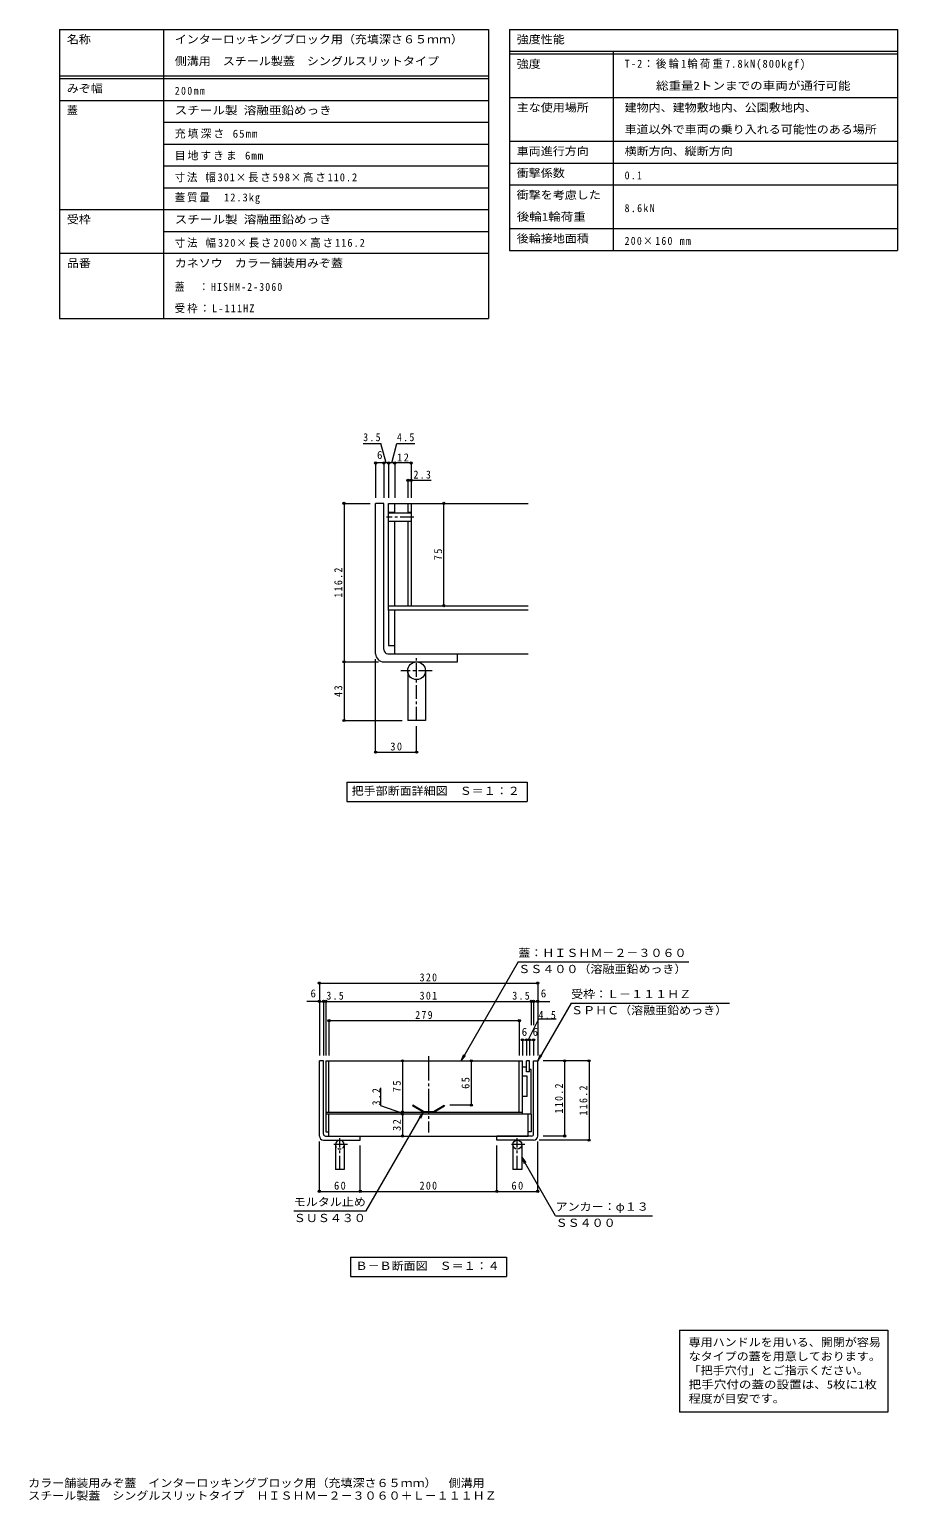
# Model space of a CAD drawing. Units: millimetres, scale not verified, with parts at other scales. Extents: x -1310 to 1549, y -1090 to 1067.
# Drawn here: x 277 to 1549, y -1090 to 1067 of the extents above; entities that cross this region are included whole.
import ezdxf
from ezdxf.enums import TextEntityAlignment as Align

# ---------------------------------------------------------------- set-up
doc = ezdxf.new("R2010")
doc.units = ezdxf.units.MM
doc.header["$LTSCALE"] = 4
doc.header["$PDMODE"] = 32
doc.header["$PDSIZE"] = 3.2
for name, pattern in [('CHAIN1', [8, 5, -1, 1, -1]), ('CHAIN2', [12, 9, -1, 1, -1]), ('DASHED1', [1.8, 1.2, -0.6])]:
    doc.linetypes.add(name, pattern=pattern)
for name, color, linetype, lineweight in [('4-0', 4, 'Continuous', 9), ('4-1', 2, 'Continuous', 9), ('4-2', 7, 'Continuous', 9), ('4-4', 7, 'Continuous', 9), ('4-5', 7, 'Continuous', 9), ('4-9', 5, 'Continuous', 5), ('4-A', 4, 'DASHED1', 9), ('D-1', 2, 'Continuous', 9), ('D-2', 3, 'Continuous', 9), ('D-4', 7, 'Continuous', 9), ('D-5', 7, 'Continuous', 9), ('D-9', 5, 'Continuous', 5), ('D-A', 4, 'Continuous', 9), ('F-5_F-5ﾚｲﾔ', 2, 'Continuous', 9), ('F-F_F-Fﾚｲﾔ', 7, 'Continuous', 9)]:
    doc.layers.add(name, color=color, linetype=linetype, lineweight=lineweight)
doc.styles.add('ＭＳ ゴシック', font='')
doc.styles.get('ＭＳ ゴシック').set_extended_font_data('MS Gothic')

msp = doc.modelspace()

# ---------------------------------------------------------------- linework, layer by layer
at = {"layer": '4-0', "color": 7, "linetype": 'CHAIN2'}
msp.add_line((862.035, -438.433), (862.035, -550.652), dxfattribs=at)
at = {"layer": '4-1'}
for p, q in [((708.035, -445.513), (702.035, -445.513)), ((702.035, -555.713), (702.035, -445.513)), ((708.035, -552.713), (708.035, -445.513)), ((1016.035, -445.513), (1022.035, -445.513)), ((1016.035, -552.713), (1016.035, -445.513)), ((1022.035, -555.713), (1022.035, -445.513)), ((711.035, -555.713), (762.035, -555.713)), ((762.035, -561.713), (762.035, -555.713)), ((962.035, -561.713), (962.035, -555.713)), ((1013.035, -555.713), (962.035, -555.713)), ((708.035, -561.713), (762.035, -561.713)), ((1016.035, -561.713), (962.035, -561.713))]:
    msp.add_line(p, q, dxfattribs=at)
for centre, radius, start, end in [((708.035, -555.713), 6, 180, 270), ((711.035, -552.713), 3, 180, 270), ((1013.035, -552.713), 3, 270, 0), ((1016.035, -555.713), 6, 270, 0)]:
    msp.add_arc(centre, radius, start, end, dxfattribs=at)
at = {"layer": '4-2'}
for p, q in [((711.535, -445.512), (999.535, -445.512)), ((711.535, -445.512), (711.535, -523.713)), ((716.035, -520.513), (716.035, -445.512)), ((995.035, -520.513), (995.035, -445.512)), ((999.535, -523.713), (999.535, -445.512)), ((1010.036, -445.512), (1005.536, -445.512)), ((1005.536, -461.512), (1005.536, -445.512)), ((1010.036, -461.512), (1010.036, -445.512)), ((1005.536, -454.512), (999.535, -454.512)), ((1006.535, -467.713), (999.535, -467.713)), ((1010.036, -461.512), (1005.536, -461.512)), ((1006.535, -497.713), (1006.535, -467.713)), ((1012.536, -458.012), (1010.036, -458.012)), ((1012.536, -523.713), (1012.536, -458.012)), ((1006.535, -497.713), (999.535, -497.713)), ((711.535, -520.513), (999.535, -520.513)), ((1012.536, -523.713), (711.535, -523.713))]:
    msp.add_line(p, q, dxfattribs=at)
at = {"layer": '4-2', "color": 3}
for p, q in [((854.267, -520.513), (838.447, -511.379)), ((869.535, -519.513), (885.124, -510.513)), ((869.803, -520.513), (885.624, -511.379)), ((885.124, -510.513), (885.624, -511.379)), ((854.267, -520.513), (869.803, -520.513)), ((854.535, -519.513), (869.535, -519.513))]:
    msp.add_line(p, q, dxfattribs=at)
msp.add_lwpolyline([(854.535, -519.513), (838.947, -510.513), (838.447, -511.379)], dxfattribs=at)
at = {"layer": '4-4'}
for p, q in [((702.035, -330.292), (702.035, -437.513)), ((702.035, -331.492), (1022.035, -331.492)), ((1022.035, -330.292), (1022.035, -437.513)), ((702.035, -358.318), (683.605, -358.318)), ((702.035, -358.318), (708.035, -358.318)), ((708.035, -357.118), (708.035, -437.513)), ((708.035, -358.318), (711.535, -358.318)), ((711.535, -357.118), (711.535, -437.512)), ((711.535, -358.318), (1012.536, -358.318)), ((1012.536, -357.118), (1012.536, -393.371)), ((1012.536, -358.318), (1016.035, -358.318)), ((1016.035, -357.118), (1016.035, -393.371)), ((1016.035, -358.318), (1022.035, -358.318)), ((1022.035, -358.318), (1039.867, -358.318)), ((716.035, -385.332), (716.035, -437.512)), ((716.035, -386.532), (995.035, -386.532)), ((995.035, -385.332), (995.035, -437.512)), ((999.535, -413.546), (999.535, -437.512)), ((999.535, -414.746), (1005.536, -414.746)), ((1005.536, -413.546), (1005.536, -437.512)), ((1005.536, -414.746), (1010.036, -414.746)), ((1010.036, -413.546), (1010.036, -437.512)), ((1010.036, -414.746), (1016.035, -414.746)), ((1016.035, -413.546), (1016.035, -437.513)), ((823.904, -445.512), (823.904, -520.513)), ((924.604, -445.512), (924.604, -510.513)), ((1098.494, -445.513), (1030.035, -445.513)), ((1061.456, -445.513), (1061.456, -555.713)), ((1097.294, -445.513), (1097.294, -561.713)), ((925.804, -510.513), (893.124, -510.513)), ((823.904, -520.513), (823.904, -523.713)), ((823.904, -523.713), (823.904, -555.713)), ((1062.656, -555.713), (1030.035, -555.713)), ((702.035, -637.992), (702.035, -563.713)), ((762.035, -637.992), (762.035, -569.713)), ((962.035, -637.992), (962.035, -569.713)), ((1022.035, -637.992), (1022.035, -563.713)), ((1098.494, -561.713), (1024.035, -561.713)), ((702.035, -636.792), (762.035, -636.792)), ((762.035, -636.792), (962.035, -636.792)), ((962.035, -636.792), (1022.035, -636.792))]:
    msp.add_line(p, q, dxfattribs=at)
for points in [[(1049.102, -384.205), (1023.102, -384.205), (1007.786, -414.746)], [(791.487, -484.82), (791.487, -510.82), (823.904, -522.113)]]:
    msp.add_lwpolyline(points, dxfattribs=at)
for p in [(702.035, -331.492), (1022.035, -331.492), (702.035, -358.318), (708.035, -358.318), (711.535, -358.318), (1012.536, -358.318), (1016.035, -358.318), (1022.035, -358.318), (716.035, -386.532), (995.035, -386.532), (999.535, -414.746), (1005.536, -414.746), (1010.036, -414.746), (1016.035, -414.746), (823.904, -445.512), (924.604, -445.512), (1061.456, -445.513), (1097.294, -445.513), (924.604, -510.513), (823.904, -520.513), (823.904, -523.713), (823.904, -555.713), (1061.456, -555.713), (1097.294, -561.713), (702.035, -636.792), (762.035, -636.792), (962.035, -636.792), (1022.035, -636.792)]:
    msp.add_point(p, dxfattribs=at)
at = {"layer": '4-5'}
for p, q in [((993.6, -300.495), (1243.6, -300.495)), ((1070.876, -360.918), (1022.035, -445.513)), ((1070.876, -360.918), (1302.876, -360.918)), ((909.874, -445.512), (915.962, -437.578)), ((1022.035, -445.513), (1025.862, -436.274)), ((1022.035, -445.513), (1028.123, -437.579)), ((854.267, -520.513), (848.18, -528.446)), ((998.535, -586.463), (1002.362, -595.701)), ((998.535, -586.463), (1004.623, -594.396)), ((1048.226, -672.529), (998.535, -586.463)), ((664.542, -665.529), (770.542, -665.529)), ((1048.226, -672.529), (1190.226, -672.529)), ((747.835, -733.398), (976.235, -733.398)), ((747.835, -733.398), (747.835, -761.398)), ((976.235, -733.398), (976.235, -761.398)), ((747.835, -761.398), (976.235, -761.398))]:
    msp.add_line(p, q, dxfattribs=at)
for points in [[(993.6, -300.495), (909.874, -445.512), (913.701, -436.273)], [(770.542, -665.529), (854.267, -520.513), (850.441, -529.751)]]:
    msp.add_lwpolyline(points, dxfattribs=at)
at = {"layer": '4-9'}
for p, q in [((1012.536, -523.713), (711.535, -523.713)), ((711.535, -523.713), (711.535, -549.713)), ((716.035, -555.713), (716.035, -523.713)), ((1008.035, -555.713), (1008.035, -523.713)), ((1012.536, -523.713), (1012.536, -549.713)), ((711.535, -549.713), (716.035, -549.713)), ((716.035, -555.713), (1008.035, -555.713)), ((1012.536, -549.713), (1008.035, -549.713))]:
    msp.add_line(p, q, dxfattribs=at)
at = {"layer": '4-A', "linetype": 'CHAIN1'}
for p, q in [((732.035, -604.713), (732.035, -559.042)), ((992.035, -604.713), (992.035, -559.042)), ((743.362, -568.213), (720.378, -568.213)), ((1003.362, -568.213), (980.378, -568.213))]:
    msp.add_line(p, q, dxfattribs=at)
at = {"layer": '4-A', "linetype": 'Continuous'}
for p, q in [((725.535, -568.213), (725.535, -604.713)), ((985.535, -568.213), (985.535, -604.713))]:
    msp.add_line(p, q, dxfattribs=at)
for points in [[(738.535, -568.213), (738.535, -604.713), (725.535, -604.713)], [(998.535, -568.213), (998.535, -604.713), (985.535, -604.713)]]:
    msp.add_lwpolyline(points, dxfattribs=at)
msp.add_circle((992.035, -568.213), 6.5, dxfattribs=at)
msp.add_arc((732.035, -568.213), 6.5, 0, 180, dxfattribs=at)
at = {"layer": '4-A'}
msp.add_arc((732.035, -568.213), 6.5, 180, 0, dxfattribs=at)
at = {"layer": 'D-1'}
for p, q in [((796.521, 371.776), (784.521, 371.776)), ((784.521, 151.376), (784.521, 371.776)), ((796.521, 157.376), (796.521, 371.776)), ((802.521, 151.376), (904.521, 151.376)), ((904.521, 139.376), (904.521, 151.376)), ((796.521, 139.376), (904.521, 139.376))]:
    msp.add_line(p, q, dxfattribs=at)
for centre, radius in [((796.521, 151.376), 12), ((802.521, 157.376), 6)]:
    msp.add_arc(centre, radius, 180, 270, dxfattribs=at)
at = {"layer": 'D-2', "color": 7}
for p, q in [((803.521, 371.777), (1008.082, 371.777)), ((803.521, 215.376), (803.521, 371.777)), ((812.521, 357.777), (812.521, 371.777)), ((812.521, 221.776), (812.521, 345.777)), ((803.521, 221.776), (1008.082, 221.776))]:
    msp.add_line(p, q, dxfattribs=at)
at = {"layer": 'D-2', "color": 4}
for p, q in [((831.921, 371.777), (831.921, 357.777)), ((836.521, 371.777), (836.521, 221.778)), ((831.921, 345.777), (831.921, 221.778))]:
    msp.add_line(p, q, dxfattribs=at)
at = {"layer": 'D-2', "linetype": 'CHAIN1'}
msp.add_line((840.497, 351.777), (800.594, 351.777), dxfattribs=at)
at = {"layer": 'D-2'}
for p, q in [((812.521, 358.277), (803.521, 358.277)), ((803.521, 357.777), (836.521, 357.777)), ((803.521, 345.777), (836.521, 345.777)), ((812.521, 345.277), (803.521, 345.277)), ((836.521, 358.277), (831.921, 358.277)), ((836.521, 345.277), (831.921, 345.277))]:
    msp.add_line(p, q, dxfattribs=at)
at = {"layer": 'D-4'}
for p, q in [((766.298, 459.763), (792.298, 459.763)), ((800.021, 430.941), (792.298, 459.763)), ((808.021, 430.941), (815.744, 459.763)), ((815.744, 459.763), (841.744, 459.763)), ((784.521, 432.141), (784.521, 379.776)), ((796.521, 432.141), (796.521, 379.776)), ((803.521, 432.141), (803.521, 379.777)), ((812.521, 432.141), (812.521, 379.777)), ((836.521, 432.141), (836.521, 379.777)), ((796.521, 430.941), (784.521, 430.941)), ((803.521, 430.941), (796.521, 430.941)), ((812.521, 430.941), (803.521, 430.941)), ((836.521, 430.941), (812.521, 430.941)), ((831.921, 406.76), (831.921, 379.777)), ((836.521, 405.56), (831.921, 405.56)), ((836.521, 405.56), (866.005, 405.56)), ((736.974, 371.776), (776.521, 371.776)), ((738.174, 371.776), (738.174, 139.376)), ((884.399, 221.776), (884.399, 371.776)), ((736.974, 139.376), (788.521, 139.376)), ((738.174, 139.376), (738.174, 53.376)), ((784.521, 5.783), (784.521, 143.376)), ((736.974, 53.376), (823.521, 53.376)), ((844.521, 5.783), (844.521, 45.376)), ((784.521, 6.983), (844.521, 6.983))]:
    msp.add_line(p, q, dxfattribs=at)
for p in [(784.521, 430.941), (796.521, 430.941), (803.521, 430.941), (812.521, 430.941), (836.521, 430.941), (831.921, 405.56), (836.521, 405.56), (738.174, 371.776), (884.399, 371.776), (884.399, 221.776), (738.174, 139.376), (738.174, 53.376), (784.521, 6.983), (844.521, 6.983)]:
    msp.add_point(p, dxfattribs=at)
at = {"layer": 'D-5'}
for p, q in [((742.096, -37.17), (1006.496, -37.17)), ((742.096, -37.17), (742.096, -65.17)), ((1006.496, -37.17), (1006.496, -65.17)), ((742.096, -65.17), (1006.496, -65.17))]:
    msp.add_line(p, q, dxfattribs=at)
at = {"layer": 'D-9'}
for p, q in [((1008.082, 215.376), (803.521, 215.376)), ((803.521, 215.376), (803.521, 163.376)), ((812.521, 151.376), (812.521, 215.376)), ((803.521, 163.376), (812.521, 163.376)), ((812.521, 151.376), (1008.082, 151.376))]:
    msp.add_line(p, q, dxfattribs=at)
at = {"layer": 'D-A', "linetype": 'CHAIN1'}
for p, q in [((844.521, 53.376), (844.521, 144.718)), ((867.175, 126.376), (821.207, 126.376))]:
    msp.add_line(p, q, dxfattribs=at)
at = {"layer": 'D-A'}
msp.add_line((831.521, 126.376), (831.521, 53.376), dxfattribs=at)
msp.add_lwpolyline([(857.521, 126.376), (857.521, 53.376), (831.521, 53.376)], dxfattribs=at)
msp.add_circle((844.521, 126.376), 13, dxfattribs=at)
at = {"layer": 'F-5_F-5ﾚｲﾔ', "color": 7}
for p, q in [((980.605, 1066.531), (1549.291, 1066.531)), ((980.605, 1066.531), (980.605, 742.531)), ((1549.291, 1066.531), (1549.291, 742.531)), ((980.605, 1034.531), (1549.291, 1034.531)), ((980.605, 1030.531), (1549.291, 1030.531)), ((1132.8, 1034.531), (1132.8, 742.531)), ((980.605, 966.531), (1549.291, 966.531)), ((980.605, 902.531), (1549.291, 902.531)), ((980.605, 870.531), (1549.291, 870.531)), ((980.605, 838.531), (1549.291, 838.531)), ((980.605, 774.531), (1549.291, 774.531)), ((980.605, 742.531), (1549.291, 742.531))]:
    msp.add_line(p, q, dxfattribs=at)
at = {"layer": 'F-F_F-Fﾚｲﾔ'}
for p, q in [((321.419, 1066.531), (949.677, 1066.531)), ((321.419, 1066.531), (321.419, 642.531)), ((473.614, 1066.531), (473.614, 642.531)), ((949.677, 1066.531), (949.677, 642.531)), ((321.419, 998.531), (949.677, 998.531)), ((321.419, 994.531), (949.677, 994.531)), ((321.419, 962.531), (949.677, 962.531)), ((473.614, 930.531), (949.677, 930.531)), ((473.614, 898.531), (949.677, 898.531)), ((473.614, 866.531), (949.677, 866.531)), ((473.614, 834.531), (949.677, 834.531)), ((321.419, 802.531), (949.677, 802.531)), ((473.614, 770.531), (949.677, 770.531)), ((321.419, 738.531), (949.677, 738.531)), ((321.419, 642.531), (949.677, 642.531)), ((1229.984, -840.249), (1229.984, -960.249))]:
    msp.add_line(p, q, dxfattribs=at)
msp.add_lwpolyline([(1229.984, -840.249), (1535.229, -840.249), (1535.229, -960.249), (1229.984, -960.249)], dxfattribs=at)

# ---------------------------------------------------------------- texts
at = {"layer": '4-4', "color": 2, "style": 'ＭＳ ゴシック'}
for p in [(689.07, -355.918), (1026.519, -355.918), (998.535, -412.346), (1014.55, -412.346)]:
    msp.add_text('6', height=11.73, dxfattribs=at).set_placement(p, align=Align.BOTTOM_LEFT)
at = {"layer": '4-4', "color": 2, "char_height": 11.73, "attachment_point": 7, "style": 'ＭＳ ゴシック'}
for s, insert in [('\\T1.27;\\W0.9;320', (849.035, -329.092)), ('\\T1.27;\\W0.9;3.5', (712.322, -355.918)), ('\\T1.27;\\W0.9;301', (849.035, -355.918)), ('\\T1.27;\\W0.9;3.5', (984.8, -355.918)), ('\\T1.27;\\W0.9;279', (842.535, -384.132)), ('\\T1.27;\\W0.9;4.5', (1023.102, -384.205)), ('\\T1.27;\\W0.95;60', (723.535, -634.392)), ('\\T1.27;\\W0.9;200', (849.035, -634.392)), ('\\T1.27;\\W0.95;60', (983.535, -634.392))]:
    msp.add_mtext(s, dxfattribs=dict(at, insert=insert))
at = {"layer": '4-4', "color": 2, "char_height": 11.73, "attachment_point": 7, "rotation": 90, "style": 'ＭＳ ゴシック'}
for s, insert in [('\\T1.27;\\W0.95;65', (922.204, -486.512)), ('\\T1.27;\\W0.9;3.2', (791.487, -510.82)), ('\\T1.27;\\W0.95;75', (821.504, -491.512)), ('\\T1.28;\\W0.9;110.2', (1059.056, -522.613)), ('\\T1.28;\\W0.9;116.2', (1094.894, -525.613)), ('\\T1.27;\\W0.95;32', (821.504, -548.213))]:
    msp.add_mtext(s, dxfattribs=dict(at, insert=insert))
at = {"layer": '4-5', "color": 2, "style": 'ＭＳ ゴシック', "width": 1.1}
for s, p in [('蓋：ＨＩＳＨＭ－２－３０６０', (993.6, -296.661)), ('ＳＳ４００（溶融亜鉛めっき）', (993.6, -320.329)), ('受枠：Ｌ－１１１ＨＺ', (1070.876, -357.084)), ('ＳＰＨＣ（溶融亜鉛めっき）', (1070.876, -380.753)), ('モルタル止め', (664.542, -661.695)), ('アンカー：φ１３', (1048.226, -668.695)), ('ＳＵＳ４３０', (664.542, -685.364)), ('ＳＳ４００', (1048.226, -692.364)), ('Ｂ－Ｂ断面図\u3000Ｓ＝１：４', (755.035, -755.398))]:
    msp.add_text(s, height=11.73, dxfattribs=at).set_placement(p, align=Align.BOTTOM_LEFT)
at = {"layer": 'D-4', "color": 2, "style": 'ＭＳ ゴシック'}
msp.add_text('6', height=11.73, dxfattribs=at).set_placement((786.521, 433.341), align=Align.BOTTOM_LEFT)
at = {"layer": 'D-4', "color": 2, "char_height": 11.73, "attachment_point": 7, "style": 'ＭＳ ゴシック'}
for s, insert in [('\\T1.27;\\W0.9;3.5', (766.298, 462.707)), ('\\T1.27;\\W0.9;4.5', (815.744, 462.707)), ('\\T1.27;\\W0.95;12', (816.021, 433.341)), ('\\T1.27;\\W0.9;2.3', (840.005, 407.96)), ('\\T1.27;\\W0.95;30', (806.021, 9.383))]:
    msp.add_mtext(s, dxfattribs=dict(at, insert=insert))
at = {"layer": 'D-4', "color": 2, "char_height": 11.73, "attachment_point": 7, "rotation": 90, "style": 'ＭＳ ゴシック'}
for s, insert in [('\\T1.27;\\W0.95;75', (881.999, 288.276)), ('\\T1.28;\\W0.9;116.2', (735.774, 233.576)), ('\\T1.27;\\W0.95;43', (735.774, 87.876))]:
    msp.add_mtext(s, dxfattribs=dict(at, insert=insert))
at = {"layer": 'D-5', "color": 2, "style": 'ＭＳ ゴシック', "width": 1.1}
msp.add_text('把手部断面詳細図\u3000Ｓ＝１：２', height=11.73, dxfattribs=at).set_placement((749.296, -59.17), align=Align.BOTTOM_LEFT)
at = {"layer": 'F-5_F-5ﾚｲﾔ', "style": 'ＭＳ ゴシック'}
for s, width, p in [('インターロッキングブロック用（充填深さ６５ｍｍ）', 1.1, (490.148, 1042.531)), ('強度性能', 1.1, (991.252, 1042.531)), ('側溝用\u3000スチール製蓋\u3000シングルスリットタイプ', 1.1, (490.148, 1010.531)), ('強度', 1.1, (991.252, 1006.531)), (' \u3000\u3000総重量2トンまでの車両が通行可能', 1.15, (1149.334, 974.531)), ('スチール製 溶融亜鉛めっき', 1.15, (490.148, 938.531)), ('主な使用場所', 1.1, (991.252, 942.531)), ('建物内、建物敷地内、公園敷地内、', 1.1, (1149.334, 942.531)), ('車道以外で車両の乗り入れる可能性のある場所', 1.1, (1149.334, 910.531)), ('車両進行方向', 1.1, (991.252, 878.531)), ('横断方向、縦断方向', 1.1, (1149.334, 878.531)), ('衝撃係数', 1.1, (991.252, 846.531)), ('衝撃を考慮した', 1.1, (991.252, 814.531)), ('後輪1輪荷重', 1.15, (991.252, 782.531)), ('後輪接地面積', 1.1, (991.252, 750.531)), ('カラー舗装用みぞ蓋\u3000インターロッキングブロック用（充填深さ６５ｍｍ）\u3000側溝用', 1.1, (275.467, -1073.773)), ('スチール製蓋\u3000シングルスリットタイプ\u3000ＨＩＳＨＭ－２－３０６０＋Ｌ－１１１ＨＺ', 1.1, (275.467, -1092.281))]:
    msp.add_text(s, height=11.73, dxfattribs=dict(at, width=width)).set_placement(p, align=Align.BOTTOM_LEFT)
at = {"layer": 'F-5_F-5ﾚｲﾔ', "char_height": 11.73, "attachment_point": 7, "style": 'ＭＳ ゴシック'}
for s, insert in [('\\T1.21;\\W0.95;T-2：後輪1輪荷重7.8kN(800kgf)', (1149.334, 1006.531)), ('\\T1.28;\\W0.9;200mm', (490.148, 970.531)), ('\\T1.18;充填深さ\\~65mm', (490.148, 906.531)), ('\\T1.17;目地すきま\\~6mm', (490.148, 874.531)), ('\\T1.27;\\W0.9;0.1', (1149.334, 846.531)), ('\\T1.28;\\W0.9;8.6kN', (1149.334, 798.531)), ('\\T1.25;\\W0.9;200×160\\~mm', (1149.334, 750.531))]:
    msp.add_mtext(s, dxfattribs=dict(at, insert=insert))
at = {"layer": 'F-F_F-Fﾚｲﾔ', "color": 2, "style": 'ＭＳ ゴシック'}
for s, width, p in [('名称', 1.1, (332.066, 1042.531)), ('みぞ幅', 1.1, (332.066, 970.531)), ('受枠', 1.1, (332.066, 778.531)), ('スチール製 溶融亜鉛めっき', 1.15, (490.148, 778.531)), ('品番', 1.1, (332.066, 714.531)), ('カネソウ\u3000カラー舗装用みぞ蓋', 1.1, (490.148, 714.531)), ('専用ハンドルを用いる、開閉が容易', 1.1, (1243.175, -867.393)), ('なタイプの蓋を用意しております。', 1.1, (1243.175, -888.068)), ('「把手穴付」とご指示ください。', 1.1, (1243.175, -908.742)), ('把手穴付の蓋の設置は、5枚に1枚', 1.15, (1243.175, -929.416)), ('程度が目安です。', 1.1, (1243.175, -950.091))]:
    msp.add_text(s, height=11.73, dxfattribs=dict(at, width=width)).set_placement(p, align=Align.BOTTOM_LEFT)
msp.add_text('蓋', height=11.73, dxfattribs=at).set_placement((332.066, 938.531), align=Align.BOTTOM_LEFT)
at = {"layer": 'F-F_F-Fﾚｲﾔ', "color": 2, "char_height": 11.73, "attachment_point": 7, "style": 'ＭＳ ゴシック'}
for s, insert in [('\\T1.18;\\W0.95;寸法\\~幅301×長さ598×高さ110.2', (490.148, 842.531)), ('\\T1.19;\\W0.95;蓋質量\u300012.3kg', (490.148, 810.531)), ('\\T1.19;\\W0.95;寸法\\~幅320×長さ2000×高さ116.2', (490.148, 746.531)), ('\\T1.23;\\W0.9;蓋\u3000：HISHM-2-3060', (490.148, 682.531)), ('\\T1.2;\\W0.95;受枠：L-111HZ', (490.148, 650.531))]:
    msp.add_mtext(s, dxfattribs=dict(at, insert=insert))

doc.saveas('drawing.dxf')
